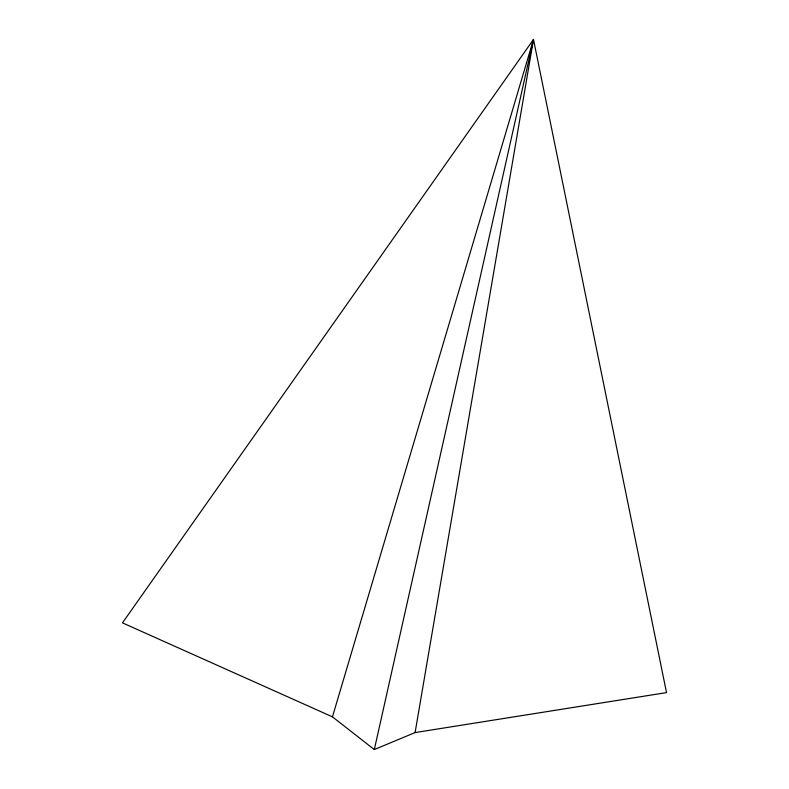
<?xml version="1.0" encoding="UTF-8"?>
<svg xmlns="http://www.w3.org/2000/svg" width="789" height="789" viewBox="0 0 789 789"><rect width="100%" height="100%" fill="white"/><g stroke="black" fill="none" stroke-linecap="round" stroke-linejoin="round"><path stroke-width="1.18" d="M415.093 732.577L533.482 39.45L122.473 622.856L332.455 716.846L374.311 749.55L415.093 732.577L666.527 692.604L533.482 39.45L332.455 716.846M374.311 749.55L533.482 39.45"/></g></svg>
